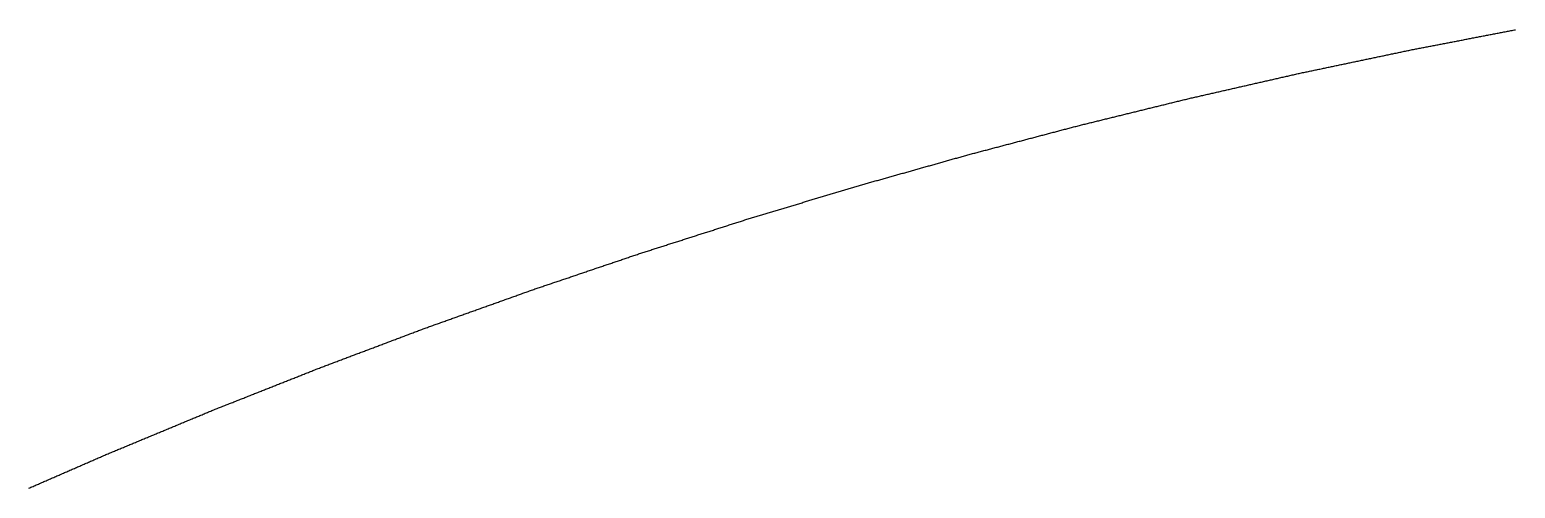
# Model space of a CAD drawing. Extents: x 1 to 322, y 1 to 270.
# Drawn here: x 135.96 to 148.91, y 15.8 to 19.8 of the extents above; entities that cross this region are included whole.
import ezdxf

# ---------------------------------------------------------------- set-up
doc = ezdxf.new("R2010")
doc.units = 0
doc.layers.get('0').update_dxf_attribs({"linetype": 'CONTINUOUS'})

msp = doc.modelspace()

# ---------------------------------------------------------------- linework, layer by layer
msp.add_polyline3d([(135.948, 15.8009, 0), (135.957, 15.805, 0), (135.967, 15.8092, 0), (135.976, 15.8133, 0), (135.986, 15.8174, 0), (135.995, 15.8215, 0), (136.005, 15.8257, 0), (136.014, 15.8298, 0), (136.024, 15.8339, 0), (136.033, 15.838, 0), (136.043, 15.8422, 0), (136.052, 15.8463, 0), (136.062, 15.8504, 0), (136.071, 15.8545, 0), (136.081, 15.8587, 0), (136.09, 15.8628, 0), (136.1, 15.8669, 0), (136.109, 15.871, 0), (136.119, 15.8752, 0), (136.128, 15.8793, 0), (136.138, 15.8834, 0), (136.147, 15.8875, 0), (136.156, 15.8917, 0), (136.166, 15.8958, 0), (136.175, 15.8999, 0), (136.185, 15.904, 0), (136.194, 15.9081, 0), (136.204, 15.9123, 0), (136.213, 15.9164, 0), (136.223, 15.9205, 0), (136.232, 15.9246, 0), (136.242, 15.9288, 0), (136.251, 15.9329, 0), (136.261, 15.937, 0), (136.27, 15.9411, 0), (136.28, 15.9453, 0), (136.289, 15.9494, 0), (136.299, 15.9535, 0), (136.308, 15.9576, 0), (136.318, 15.9618, 0), (136.327, 15.9659, 0), (136.337, 15.97, 0), (136.346, 15.9741, 0), (136.355, 15.9783, 0), (136.365, 15.9824, 0), (136.374, 15.9865, 0), (136.384, 15.9906, 0), (136.393, 15.9948, 0), (136.403, 15.9989, 0), (136.412, 16.003, 0), (136.422, 16.0071, 0), (136.431, 16.0113, 0), (136.441, 16.0154, 0), (136.45, 16.0195, 0), (136.46, 16.0236, 0), (136.469, 16.0278, 0), (136.479, 16.0319, 0), (136.488, 16.036, 0), (136.498, 16.0401, 0), (136.507, 16.0442, 0), (136.517, 16.0484, 0), (136.526, 16.0525, 0), (136.536, 16.0566, 0), (136.545, 16.0607, 0), (136.554, 16.0649, 0), (136.564, 16.069, 0), (136.573, 16.0731, 0), (136.583, 16.0772, 0), (136.592, 16.0814, 0), (136.602, 16.0855, 0), (136.611, 16.0896, 0), (136.621, 16.0937, 0), (136.63, 16.0978, 0), (136.64, 16.1017, 0), (136.649, 16.1057, 0), (136.659, 16.1096, 0), (136.668, 16.1136, 0), (136.678, 16.1175, 0), (136.687, 16.1215, 0), (136.697, 16.1255, 0), (136.706, 16.1294, 0), (136.716, 16.1334, 0), (136.726, 16.1373, 0), (136.735, 16.1413, 0), (136.745, 16.1452, 0), (136.754, 16.1492, 0), (136.764, 16.1531, 0), (136.773, 16.1571, 0), (136.783, 16.161, 0), (136.792, 16.165, 0), (136.802, 16.169, 0), (136.811, 16.1729, 0), (136.821, 16.1769, 0), (136.83, 16.1808, 0), (136.84, 16.1848, 0), (136.849, 16.1887, 0), (136.859, 16.1927, 0), (136.868, 16.1966, 0), (136.878, 16.2006, 0), (136.887, 16.2045, 0), (136.897, 16.2085, 0), (136.906, 16.2125, 0), (136.916, 16.2164, 0), (136.925, 16.2204, 0), (136.935, 16.2243, 0), (136.944, 16.2283, 0), (136.954, 16.2322, 0), (136.964, 16.2362, 0), (136.973, 16.2401, 0), (136.983, 16.2441, 0), (136.992, 16.248, 0), (137.002, 16.252, 0), (137.011, 16.256, 0), (137.021, 16.2599, 0), (137.03, 16.2639, 0), (137.04, 16.2678, 0), (137.049, 16.2718, 0), (137.059, 16.2757, 0), (137.068, 16.2797, 0), (137.078, 16.2836, 0), (137.087, 16.2876, 0), (137.097, 16.2915, 0), (137.106, 16.2955, 0), (137.116, 16.2995, 0), (137.125, 16.3034, 0), (137.135, 16.3074, 0), (137.144, 16.3113, 0), (137.154, 16.3153, 0), (137.163, 16.3192, 0), (137.173, 16.3232, 0), (137.183, 16.3271, 0), (137.192, 16.3311, 0), (137.202, 16.335, 0), (137.211, 16.339, 0), (137.221, 16.343, 0), (137.23, 16.3469, 0), (137.24, 16.3509, 0), (137.249, 16.3548, 0), (137.259, 16.3588, 0), (137.268, 16.3627, 0), (137.278, 16.3667, 0), (137.287, 16.3706, 0), (137.297, 16.3746, 0), (137.306, 16.3785, 0), (137.316, 16.3825, 0), (137.325, 16.3864, 0), (137.335, 16.3904, 0), (137.344, 16.3944, 0), (137.354, 16.3983, 0), (137.363, 16.4023, 0), (137.373, 16.4062, 0), (137.382, 16.4102, 0), (137.392, 16.4141, 0), (137.401, 16.4181, 0), (137.411, 16.422, 0), (137.421, 16.426, 0), (137.43, 16.4299, 0), (137.44, 16.4339, 0), (137.449, 16.4379, 0), (137.459, 16.4418, 0), (137.468, 16.4458, 0), (137.478, 16.4497, 0), (137.487, 16.4537, 0), (137.497, 16.4576, 0), (137.506, 16.4616, 0), (137.516, 16.4655, 0), (137.525, 16.4695, 0), (137.535, 16.4734, 0), (137.544, 16.4774, 0), (137.554, 16.4813, 0), (137.563, 16.485, 0), (137.573, 16.4888, 0), (137.583, 16.4926, 0), (137.592, 16.4964, 0), (137.602, 16.5002, 0), (137.611, 16.504, 0), (137.621, 16.5078, 0), (137.63, 16.5115, 0), (137.64, 16.5153, 0), (137.649, 16.5191, 0), (137.659, 16.5229, 0), (137.669, 16.5267, 0), (137.678, 16.5305, 0), (137.688, 16.5343, 0), (137.697, 16.538, 0), (137.707, 16.5418, 0), (137.716, 16.5456, 0), (137.726, 16.5494, 0), (137.736, 16.5532, 0), (137.745, 16.557, 0), (137.755, 16.5608, 0), (137.764, 16.5645, 0), (137.774, 16.5683, 0), (137.783, 16.5721, 0), (137.793, 16.5759, 0), (137.803, 16.5797, 0), (137.812, 16.5835, 0), (137.822, 16.5872, 0), (137.831, 16.591, 0), (137.841, 16.5948, 0), (137.85, 16.5986, 0), (137.86, 16.6024, 0), (137.87, 16.6062, 0), (137.879, 16.61, 0), (137.889, 16.6137, 0), (137.898, 16.6175, 0), (137.908, 16.6213, 0), (137.917, 16.6251, 0), (137.927, 16.6289, 0), (137.936, 16.6327, 0), (137.946, 16.6365, 0), (137.956, 16.6402, 0), (137.965, 16.644, 0), (137.975, 16.6478, 0), (137.984, 16.6516, 0), (137.994, 16.6554, 0), (138.003, 16.6592, 0), (138.013, 16.663, 0), (138.023, 16.6667, 0), (138.032, 16.6705, 0), (138.042, 16.6743, 0), (138.051, 16.6781, 0), (138.061, 16.6819, 0), (138.07, 16.6857, 0), (138.08, 16.6894, 0), (138.09, 16.6932, 0), (138.099, 16.697, 0), (138.109, 16.7008, 0), (138.118, 16.7046, 0), (138.128, 16.7084, 0), (138.137, 16.7122, 0), (138.147, 16.7159, 0), (138.156, 16.7197, 0), (138.166, 16.7235, 0), (138.176, 16.7273, 0), (138.185, 16.7311, 0), (138.195, 16.7349, 0), (138.204, 16.7387, 0), (138.214, 16.7424, 0), (138.223, 16.7462, 0), (138.233, 16.75, 0), (138.243, 16.7538, 0), (138.252, 16.7576, 0), (138.262, 16.7614, 0), (138.271, 16.7652, 0), (138.281, 16.7689, 0), (138.29, 16.7727, 0), (138.3, 16.7765, 0), (138.31, 16.7803, 0), (138.319, 16.7841, 0), (138.329, 16.7879, 0), (138.338, 16.7917, 0), (138.348, 16.7954, 0), (138.357, 16.7992, 0), (138.367, 16.803, 0), (138.376, 16.8068, 0), (138.386, 16.8106, 0), (138.396, 16.8144, 0), (138.405, 16.8181, 0), (138.415, 16.8219, 0), (138.424, 16.8257, 0), (138.434, 16.8295, 0), (138.443, 16.8333, 0), (138.453, 16.8371, 0), (138.463, 16.8409, 0), (138.472, 16.8446, 0), (138.482, 16.8483, 0), (138.491, 16.8519, 0), (138.501, 16.8556, 0), (138.511, 16.8592, 0), (138.52, 16.8628, 0), (138.53, 16.8664, 0), (138.539, 16.87, 0), (138.549, 16.8736, 0), (138.559, 16.8773, 0), (138.568, 16.8809, 0), (138.578, 16.8845, 0), (138.587, 16.8881, 0), (138.597, 16.8917, 0), (138.607, 16.8953, 0), (138.616, 16.899, 0), (138.626, 16.9026, 0), (138.636, 16.9062, 0), (138.645, 16.9098, 0), (138.655, 16.9134, 0), (138.664, 16.917, 0), (138.674, 16.9207, 0), (138.684, 16.9243, 0), (138.693, 16.9279, 0), (138.703, 16.9315, 0), (138.712, 16.9351, 0), (138.722, 16.9387, 0), (138.732, 16.9424, 0), (138.741, 16.946, 0), (138.751, 16.9496, 0), (138.76, 16.9532, 0), (138.77, 16.9568, 0), (138.78, 16.9604, 0), (138.789, 16.9641, 0), (138.799, 16.9677, 0), (138.809, 16.9713, 0), (138.818, 16.9749, 0), (138.828, 16.9785, 0), (138.837, 16.9821, 0), (138.847, 16.9858, 0), (138.857, 16.9894, 0), (138.866, 16.993, 0), (138.876, 16.9966, 0), (138.885, 17.0002, 0), (138.895, 17.0038, 0), (138.905, 17.0075, 0), (138.914, 17.0111, 0), (138.924, 17.0147, 0), (138.933, 17.0183, 0), (138.943, 17.0219, 0), (138.953, 17.0255, 0), (138.962, 17.0292, 0), (138.972, 17.0328, 0), (138.982, 17.0364, 0), (138.991, 17.04, 0), (139.001, 17.0436, 0), (139.01, 17.0472, 0), (139.02, 17.0508, 0), (139.03, 17.0545, 0), (139.039, 17.0581, 0), (139.049, 17.0617, 0), (139.058, 17.0653, 0), (139.068, 17.0689, 0), (139.078, 17.0725, 0), (139.087, 17.0762, 0), (139.097, 17.0798, 0), (139.106, 17.0834, 0), (139.116, 17.087, 0), (139.126, 17.0906, 0), (139.135, 17.0942, 0), (139.145, 17.0979, 0), (139.155, 17.1015, 0), (139.164, 17.1051, 0), (139.174, 17.1087, 0), (139.183, 17.1123, 0), (139.193, 17.1159, 0), (139.203, 17.1196, 0), (139.212, 17.1232, 0), (139.222, 17.1268, 0), (139.231, 17.1304, 0), (139.241, 17.134, 0), (139.251, 17.1376, 0), (139.26, 17.1413, 0), (139.27, 17.1449, 0), (139.279, 17.1485, 0), (139.289, 17.1521, 0), (139.299, 17.1557, 0), (139.308, 17.1593, 0), (139.318, 17.163, 0), (139.328, 17.1666, 0), (139.337, 17.1702, 0), (139.347, 17.1738, 0), (139.356, 17.1774, 0), (139.366, 17.181, 0), (139.376, 17.1847, 0), (139.385, 17.1883, 0), (139.395, 17.1919, 0), (139.404, 17.1955, 0), (139.414, 17.199, 0), (139.424, 17.2025, 0), (139.433, 17.2059, 0), (139.443, 17.2094, 0), (139.453, 17.2128, 0), (139.462, 17.2163, 0), (139.472, 17.2197, 0), (139.482, 17.2232, 0), (139.491, 17.2266, 0), (139.501, 17.2301, 0), (139.511, 17.2335, 0), (139.52, 17.2369, 0), (139.53, 17.2404, 0), (139.54, 17.2438, 0), (139.549, 17.2473, 0), (139.559, 17.2507, 0), (139.569, 17.2542, 0), (139.578, 17.2576, 0), (139.588, 17.2611, 0), (139.598, 17.2645, 0), (139.607, 17.268, 0), (139.617, 17.2714, 0), (139.627, 17.2749, 0), (139.636, 17.2783, 0), (139.646, 17.2818, 0), (139.656, 17.2852, 0), (139.665, 17.2887, 0), (139.675, 17.2921, 0), (139.684, 17.2956, 0), (139.694, 17.299, 0), (139.704, 17.3025, 0), (139.713, 17.3059, 0), (139.723, 17.3094, 0), (139.733, 17.3128, 0), (139.742, 17.3163, 0), (139.752, 17.3197, 0), (139.762, 17.3232, 0), (139.771, 17.3266, 0), (139.781, 17.33, 0), (139.791, 17.3335, 0), (139.8, 17.3369, 0), (139.81, 17.3404, 0), (139.82, 17.3438, 0), (139.829, 17.3473, 0), (139.839, 17.3507, 0), (139.849, 17.3542, 0), (139.858, 17.3576, 0), (139.868, 17.3611, 0), (139.878, 17.3645, 0), (139.887, 17.368, 0), (139.897, 17.3714, 0), (139.907, 17.3749, 0), (139.916, 17.3783, 0), (139.926, 17.3818, 0), (139.936, 17.3852, 0), (139.945, 17.3887, 0), (139.955, 17.3921, 0), (139.965, 17.3956, 0), (139.974, 17.399, 0), (139.984, 17.4025, 0), (139.994, 17.4059, 0), (140.003, 17.4094, 0), (140.013, 17.4128, 0), (140.023, 17.4162, 0), (140.032, 17.4197, 0), (140.042, 17.4231, 0), (140.051, 17.4266, 0), (140.061, 17.43, 0), (140.071, 17.4335, 0), (140.08, 17.4369, 0), (140.09, 17.4404, 0), (140.1, 17.4438, 0), (140.109, 17.4473, 0), (140.119, 17.4507, 0), (140.129, 17.4542, 0), (140.138, 17.4576, 0), (140.148, 17.4611, 0), (140.158, 17.4645, 0), (140.167, 17.468, 0), (140.177, 17.4714, 0), (140.187, 17.4749, 0), (140.196, 17.4783, 0), (140.206, 17.4818, 0), (140.216, 17.4852, 0), (140.225, 17.4887, 0), (140.235, 17.4921, 0), (140.245, 17.4956, 0), (140.254, 17.499, 0), (140.264, 17.5025, 0), (140.274, 17.5059, 0), (140.283, 17.5093, 0), (140.293, 17.5128, 0), (140.303, 17.5162, 0), (140.312, 17.5197, 0), (140.322, 17.5231, 0), (140.332, 17.5266, 0), (140.341, 17.53, 0), (140.351, 17.5334, 0), (140.361, 17.5367, 0), (140.37, 17.5399, 0), (140.38, 17.5432, 0), (140.39, 17.5465, 0), (140.399, 17.5498, 0), (140.409, 17.5531, 0), (140.419, 17.5563, 0), (140.429, 17.5596, 0), (140.438, 17.5629, 0), (140.448, 17.5662, 0), (140.458, 17.5695, 0), (140.467, 17.5727, 0), (140.477, 17.576, 0), (140.487, 17.5793, 0), (140.497, 17.5826, 0), (140.506, 17.5859, 0), (140.516, 17.5891, 0), (140.526, 17.5924, 0), (140.535, 17.5957, 0), (140.545, 17.599, 0), (140.555, 17.6023, 0), (140.564, 17.6055, 0), (140.574, 17.6088, 0), (140.584, 17.6121, 0), (140.594, 17.6154, 0), (140.603, 17.6187, 0), (140.613, 17.6219, 0), (140.623, 17.6252, 0), (140.632, 17.6285, 0), (140.642, 17.6318, 0), (140.652, 17.6351, 0), (140.661, 17.6383, 0), (140.671, 17.6416, 0), (140.681, 17.6449, 0), (140.691, 17.6482, 0), (140.7, 17.6515, 0), (140.71, 17.6547, 0), (140.72, 17.658, 0), (140.729, 17.6613, 0), (140.739, 17.6646, 0), (140.749, 17.6679, 0), (140.759, 17.6711, 0), (140.768, 17.6744, 0), (140.778, 17.6777, 0), (140.788, 17.681, 0), (140.797, 17.6843, 0), (140.807, 17.6875, 0), (140.817, 17.6908, 0), (140.826, 17.6941, 0), (140.836, 17.6974, 0), (140.846, 17.7007, 0), (140.856, 17.7039, 0), (140.865, 17.7072, 0), (140.875, 17.7105, 0), (140.885, 17.7138, 0), (140.894, 17.7171, 0), (140.904, 17.7203, 0), (140.914, 17.7236, 0), (140.924, 17.7269, 0), (140.933, 17.7302, 0), (140.943, 17.7335, 0), (140.953, 17.7367, 0), (140.962, 17.74, 0), (140.972, 17.7433, 0), (140.982, 17.7466, 0), (140.991, 17.7499, 0), (141.001, 17.7531, 0), (141.011, 17.7564, 0), (141.021, 17.7597, 0), (141.03, 17.763, 0), (141.04, 17.7663, 0), (141.05, 17.7695, 0), (141.059, 17.7728, 0), (141.069, 17.7761, 0), (141.079, 17.7794, 0), (141.089, 17.7827, 0), (141.098, 17.7859, 0), (141.108, 17.7892, 0), (141.118, 17.7925, 0), (141.127, 17.7958, 0), (141.137, 17.7991, 0), (141.147, 17.8023, 0), (141.156, 17.8056, 0), (141.166, 17.8089, 0), (141.176, 17.8122, 0), (141.186, 17.8155, 0), (141.195, 17.8187, 0), (141.205, 17.822, 0), (141.215, 17.8253, 0), (141.224, 17.8286, 0), (141.234, 17.8319, 0), (141.244, 17.8351, 0), (141.254, 17.8384, 0), (141.263, 17.8417, 0), (141.273, 17.845, 0), (141.283, 17.8483, 0), (141.292, 17.8514, 0), (141.302, 17.8545, 0), (141.312, 17.8577, 0), (141.322, 17.8608, 0), (141.331, 17.8639, 0), (141.341, 17.867, 0), (141.351, 17.8701, 0), (141.361, 17.8732, 0), (141.37, 17.8763, 0), (141.38, 17.8794, 0), (141.39, 17.8826, 0), (141.4, 17.8857, 0), (141.409, 17.8888, 0), (141.419, 17.8919, 0), (141.429, 17.895, 0), (141.439, 17.8981, 0), (141.448, 17.9012, 0), (141.458, 17.9043, 0), (141.468, 17.9075, 0), (141.478, 17.9106, 0), (141.487, 17.9137, 0), (141.497, 17.9168, 0), (141.507, 17.9199, 0), (141.517, 17.923, 0), (141.526, 17.9261, 0), (141.536, 17.9292, 0), (141.546, 17.9324, 0), (141.556, 17.9355, 0), (141.565, 17.9386, 0), (141.575, 17.9417, 0), (141.585, 17.9448, 0), (141.595, 17.9479, 0), (141.605, 17.951, 0), (141.614, 17.9541, 0), (141.624, 17.9573, 0), (141.634, 17.9604, 0), (141.644, 17.9635, 0), (141.653, 17.9666, 0), (141.663, 17.9697, 0), (141.673, 17.9728, 0), (141.683, 17.9759, 0), (141.692, 17.979, 0), (141.702, 17.9822, 0), (141.712, 17.9853, 0), (141.722, 17.9884, 0), (141.731, 17.9915, 0), (141.741, 17.9946, 0), (141.751, 17.9977, 0), (141.761, 18.0008, 0), (141.77, 18.0039, 0), (141.78, 18.0071, 0), (141.79, 18.0102, 0), (141.8, 18.0133, 0), (141.809, 18.0164, 0), (141.819, 18.0195, 0), (141.829, 18.0226, 0), (141.839, 18.0257, 0), (141.848, 18.0288, 0), (141.858, 18.032, 0), (141.868, 18.0351, 0), (141.878, 18.0382, 0), (141.887, 18.0413, 0), (141.897, 18.0444, 0), (141.907, 18.0475, 0), (141.917, 18.0506, 0), (141.926, 18.0537, 0), (141.936, 18.0569, 0), (141.946, 18.06, 0), (141.956, 18.0631, 0), (141.965, 18.0662, 0), (141.975, 18.0693, 0), (141.985, 18.0724, 0), (141.995, 18.0755, 0), (142.004, 18.0786, 0), (142.014, 18.0818, 0), (142.024, 18.0849, 0), (142.034, 18.088, 0), (142.043, 18.0911, 0), (142.053, 18.0942, 0), (142.063, 18.0973, 0), (142.073, 18.1004, 0), (142.082, 18.1035, 0), (142.092, 18.1067, 0), (142.102, 18.1098, 0), (142.112, 18.1129, 0), (142.121, 18.116, 0), (142.131, 18.1191, 0), (142.141, 18.1222, 0), (142.151, 18.1253, 0), (142.16, 18.1284, 0), (142.17, 18.1316, 0), (142.18, 18.1347, 0), (142.19, 18.1378, 0), (142.199, 18.1409, 0), (142.209, 18.144, 0), (142.219, 18.1471, 0), (142.229, 18.1502, 0), (142.239, 18.1532, 0), (142.248, 18.1562, 0), (142.258, 18.1591, 0), (142.268, 18.1621, 0), (142.278, 18.165, 0), (142.288, 18.168, 0), (142.297, 18.1709, 0), (142.307, 18.1738, 0), (142.317, 18.1768, 0), (142.327, 18.1797, 0), (142.337, 18.1827, 0), (142.346, 18.1856, 0), (142.356, 18.1886, 0), (142.366, 18.1915, 0), (142.376, 18.1945, 0), (142.386, 18.1974, 0), (142.395, 18.2004, 0), (142.405, 18.2033, 0), (142.415, 18.2062, 0), (142.425, 18.2092, 0), (142.435, 18.2121, 0), (142.444, 18.2151, 0), (142.454, 18.218, 0), (142.464, 18.221, 0), (142.474, 18.2239, 0), (142.484, 18.2269, 0), (142.493, 18.2298, 0), (142.503, 18.2328, 0), (142.513, 18.2357, 0), (142.523, 18.2386, 0), (142.533, 18.2416, 0), (142.542, 18.2445, 0), (142.552, 18.2475, 0), (142.562, 18.2504, 0), (142.572, 18.2534, 0), (142.582, 18.2563, 0), (142.591, 18.2593, 0), (142.601, 18.2622, 0), (142.611, 18.2651, 0), (142.621, 18.2681, 0), (142.631, 18.271, 0), (142.64, 18.274, 0), (142.65, 18.2769, 0), (142.66, 18.2799, 0), (142.67, 18.2828, 0), (142.68, 18.2858, 0), (142.689, 18.2887, 0), (142.699, 18.2917, 0), (142.709, 18.2946, 0), (142.719, 18.2975, 0), (142.729, 18.3005, 0), (142.738, 18.3034, 0), (142.748, 18.3064, 0), (142.758, 18.3093, 0), (142.768, 18.3123, 0), (142.778, 18.3152, 0), (142.787, 18.3182, 0), (142.797, 18.3211, 0), (142.807, 18.3241, 0), (142.817, 18.327, 0), (142.827, 18.3299, 0), (142.836, 18.3329, 0), (142.846, 18.3358, 0), (142.856, 18.3388, 0), (142.866, 18.3417, 0), (142.876, 18.3447, 0), (142.886, 18.3476, 0), (142.895, 18.3506, 0), (142.905, 18.3535, 0), (142.915, 18.3565, 0), (142.925, 18.3594, 0), (142.935, 18.3623, 0), (142.944, 18.3653, 0), (142.954, 18.3682, 0), (142.964, 18.3712, 0), (142.974, 18.3741, 0), (142.984, 18.3771, 0), (142.993, 18.38, 0), (143.003, 18.383, 0), (143.013, 18.3859, 0), (143.023, 18.3889, 0), (143.033, 18.3918, 0), (143.042, 18.3947, 0), (143.052, 18.3977, 0), (143.062, 18.4006, 0), (143.072, 18.4036, 0), (143.082, 18.4065, 0), (143.091, 18.4095, 0), (143.101, 18.4124, 0), (143.111, 18.4154, 0), (143.121, 18.4183, 0), (143.131, 18.4212, 0), (143.14, 18.4242, 0), (143.15, 18.4271, 0), (143.16, 18.4301, 0), (143.17, 18.433, 0), (143.18, 18.436, 0), (143.189, 18.4388, 0), (143.199, 18.4416, 0), (143.209, 18.4443, 0), (143.219, 18.4471, 0), (143.229, 18.4499, 0), (143.239, 18.4527, 0), (143.249, 18.4555, 0), (143.258, 18.4582, 0), (143.268, 18.461, 0), (143.278, 18.4638, 0), (143.288, 18.4666, 0), (143.298, 18.4694, 0), (143.308, 18.4721, 0), (143.318, 18.4749, 0), (143.327, 18.4777, 0), (143.337, 18.4805, 0), (143.347, 18.4832, 0), (143.357, 18.486, 0), (143.367, 18.4888, 0), (143.377, 18.4916, 0), (143.386, 18.4944, 0), (143.396, 18.4971, 0), (143.406, 18.4999, 0), (143.416, 18.5027, 0), (143.426, 18.5055, 0), (143.436, 18.5082, 0), (143.446, 18.511, 0), (143.455, 18.5138, 0), (143.465, 18.5166, 0), (143.475, 18.5194, 0), (143.485, 18.5221, 0), (143.495, 18.5249, 0), (143.505, 18.5277, 0), (143.515, 18.5305, 0), (143.524, 18.5333, 0), (143.534, 18.536, 0), (143.544, 18.5388, 0), (143.554, 18.5416, 0), (143.564, 18.5444, 0), (143.574, 18.5471, 0), (143.584, 18.5499, 0), (143.593, 18.5527, 0), (143.603, 18.5555, 0), (143.613, 18.5583, 0), (143.623, 18.561, 0), (143.633, 18.5638, 0), (143.643, 18.5666, 0), (143.653, 18.5694, 0), (143.662, 18.5721, 0), (143.672, 18.5749, 0), (143.682, 18.5777, 0), (143.692, 18.5805, 0), (143.702, 18.5833, 0), (143.712, 18.586, 0), (143.721, 18.5888, 0), (143.731, 18.5916, 0), (143.741, 18.5944, 0), (143.751, 18.5972, 0), (143.761, 18.5999, 0), (143.771, 18.6027, 0), (143.781, 18.6055, 0), (143.79, 18.6083, 0), (143.8, 18.611, 0), (143.81, 18.6138, 0), (143.82, 18.6166, 0), (143.83, 18.6194, 0), (143.84, 18.6222, 0), (143.85, 18.6249, 0), (143.859, 18.6277, 0), (143.869, 18.6305, 0), (143.879, 18.6333, 0), (143.889, 18.636, 0), (143.899, 18.6388, 0), (143.909, 18.6416, 0), (143.919, 18.6444, 0), (143.928, 18.6472, 0), (143.938, 18.6499, 0), (143.948, 18.6527, 0), (143.958, 18.6555, 0), (143.968, 18.6583, 0), (143.978, 18.6611, 0), (143.988, 18.6638, 0), (143.997, 18.6666, 0), (144.007, 18.6694, 0), (144.017, 18.6722, 0), (144.027, 18.6749, 0), (144.037, 18.6777, 0), (144.047, 18.6805, 0), (144.056, 18.6833, 0), (144.066, 18.6861, 0), (144.076, 18.6888, 0), (144.086, 18.6916, 0), (144.096, 18.6944, 0), (144.106, 18.6972, 0), (144.116, 18.7, 0), (144.125, 18.7027, 0), (144.135, 18.7055, 0), (144.145, 18.7082, 0), (144.155, 18.7108, 0), (144.165, 18.7134, 0), (144.175, 18.716, 0), (144.185, 18.7186, 0), (144.195, 18.7212, 0), (144.205, 18.7238, 0), (144.215, 18.7264, 0), (144.224, 18.729, 0), (144.234, 18.7317, 0), (144.244, 18.7343, 0), (144.254, 18.7369, 0), (144.264, 18.7395, 0), (144.274, 18.7421, 0), (144.284, 18.7447, 0), (144.294, 18.7473, 0), (144.304, 18.7499, 0), (144.314, 18.7525, 0), (144.323, 18.7552, 0), (144.333, 18.7578, 0), (144.343, 18.7604, 0), (144.353, 18.763, 0), (144.363, 18.7656, 0), (144.373, 18.7682, 0), (144.383, 18.7708, 0), (144.393, 18.7734, 0), (144.403, 18.776, 0), (144.413, 18.7787, 0), (144.422, 18.7813, 0), (144.432, 18.7839, 0), (144.442, 18.7865, 0), (144.452, 18.7891, 0), (144.462, 18.7917, 0), (144.472, 18.7943, 0), (144.482, 18.7969, 0), (144.492, 18.7996, 0), (144.502, 18.8022, 0), (144.512, 18.8048, 0), (144.522, 18.8074, 0), (144.531, 18.81, 0), (144.541, 18.8126, 0), (144.551, 18.8152, 0), (144.561, 18.8178, 0), (144.571, 18.8204, 0), (144.581, 18.8231, 0), (144.591, 18.8257, 0), (144.601, 18.8283, 0), (144.611, 18.8309, 0), (144.621, 18.8335, 0), (144.63, 18.8361, 0), (144.64, 18.8387, 0), (144.65, 18.8413, 0), (144.66, 18.8439, 0), (144.67, 18.8466, 0), (144.68, 18.8492, 0), (144.69, 18.8518, 0), (144.7, 18.8544, 0), (144.71, 18.857, 0), (144.72, 18.8596, 0), (144.729, 18.8622, 0), (144.739, 18.8648, 0), (144.749, 18.8675, 0), (144.759, 18.8701, 0), (144.769, 18.8727, 0), (144.779, 18.8753, 0), (144.789, 18.8779, 0), (144.799, 18.8805, 0), (144.809, 18.8831, 0), (144.819, 18.8857, 0), (144.829, 18.8883, 0), (144.838, 18.891, 0), (144.848, 18.8936, 0), (144.858, 18.8962, 0), (144.868, 18.8988, 0), (144.878, 18.9014, 0), (144.888, 18.904, 0), (144.898, 18.9066, 0), (144.908, 18.9092, 0), (144.918, 18.9118, 0), (144.928, 18.9145, 0), (144.937, 18.9171, 0), (144.947, 18.9197, 0), (144.957, 18.9223, 0), (144.967, 18.9249, 0), (144.977, 18.9275, 0), (144.987, 18.9301, 0), (144.997, 18.9327, 0), (145.007, 18.9354, 0), (145.017, 18.938, 0), (145.027, 18.9406, 0), (145.037, 18.9432, 0), (145.046, 18.9458, 0), (145.056, 18.9484, 0), (145.066, 18.951, 0), (145.076, 18.9536, 0), (145.086, 18.9562, 0), (145.096, 18.9589, 0), (145.106, 18.9613, 0), (145.116, 18.9638, 0), (145.126, 18.9662, 0), (145.136, 18.9687, 0), (145.146, 18.9711, 0), (145.156, 18.9736, 0), (145.166, 18.976, 0), (145.176, 18.9784, 0), (145.186, 18.9809, 0), (145.195, 18.9833, 0), (145.205, 18.9858, 0), (145.215, 18.9882, 0), (145.225, 18.9907, 0), (145.235, 18.9931, 0), (145.245, 18.9956, 0), (145.255, 18.998, 0), (145.265, 19.0004, 0), (145.275, 19.0029, 0), (145.285, 19.0053, 0), (145.295, 19.0078, 0), (145.305, 19.0102, 0), (145.315, 19.0127, 0), (145.325, 19.0151, 0), (145.335, 19.0176, 0), (145.345, 19.02, 0), (145.355, 19.0224, 0), (145.365, 19.0249, 0), (145.375, 19.0273, 0), (145.385, 19.0298, 0), (145.395, 19.0322, 0), (145.405, 19.0347, 0), (145.414, 19.0371, 0), (145.424, 19.0396, 0), (145.434, 19.042, 0), (145.444, 19.0445, 0), (145.454, 19.0469, 0), (145.464, 19.0493, 0), (145.474, 19.0518, 0), (145.484, 19.0542, 0), (145.494, 19.0567, 0), (145.504, 19.0591, 0), (145.514, 19.0616, 0), (145.524, 19.064, 0), (145.534, 19.0665, 0), (145.544, 19.0689, 0), (145.554, 19.0713, 0), (145.564, 19.0738, 0), (145.574, 19.0762, 0), (145.584, 19.0787, 0), (145.594, 19.0811, 0), (145.604, 19.0836, 0), (145.614, 19.086, 0), (145.624, 19.0885, 0), (145.634, 19.0909, 0), (145.643, 19.0934, 0), (145.653, 19.0958, 0), (145.663, 19.0982, 0), (145.673, 19.1007, 0), (145.683, 19.1031, 0), (145.693, 19.1056, 0), (145.703, 19.108, 0), (145.713, 19.1105, 0), (145.723, 19.1129, 0), (145.733, 19.1154, 0), (145.743, 19.1178, 0), (145.753, 19.1202, 0), (145.763, 19.1227, 0), (145.773, 19.1251, 0), (145.783, 19.1276, 0), (145.793, 19.13, 0), (145.803, 19.1325, 0), (145.813, 19.1349, 0), (145.823, 19.1374, 0), (145.833, 19.1398, 0), (145.843, 19.1422, 0), (145.853, 19.1447, 0), (145.862, 19.1471, 0), (145.872, 19.1496, 0), (145.882, 19.152, 0), (145.892, 19.1545, 0), (145.902, 19.1569, 0), (145.912, 19.1594, 0), (145.922, 19.1618, 0), (145.932, 19.1643, 0), (145.942, 19.1667, 0), (145.952, 19.1691, 0), (145.962, 19.1716, 0), (145.972, 19.174, 0), (145.982, 19.1765, 0), (145.992, 19.1789, 0), (146.002, 19.1814, 0), (146.012, 19.1838, 0), (146.022, 19.1863, 0), (146.032, 19.1887, 0), (146.042, 19.1911, 0), (146.052, 19.1936, 0), (146.062, 19.196, 0), (146.072, 19.1983, 0), (146.082, 19.2006, 0), (146.092, 19.2029, 0), (146.102, 19.2052, 0), (146.112, 19.2074, 0), (146.122, 19.2097, 0), (146.132, 19.212, 0), (146.142, 19.2143, 0), (146.152, 19.2166, 0), (146.162, 19.2188, 0), (146.172, 19.2211, 0), (146.182, 19.2234, 0), (146.192, 19.2257, 0), (146.202, 19.228, 0), (146.212, 19.2302, 0), (146.222, 19.2325, 0), (146.232, 19.2348, 0), (146.242, 19.2371, 0), (146.252, 19.2393, 0), (146.262, 19.2416, 0), (146.272, 19.2439, 0), (146.282, 19.2462, 0), (146.292, 19.2485, 0), (146.302, 19.2507, 0), (146.312, 19.253, 0), (146.322, 19.2553, 0), (146.332, 19.2576, 0), (146.342, 19.2599, 0), (146.352, 19.2621, 0), (146.362, 19.2644, 0), (146.372, 19.2667, 0), (146.382, 19.269, 0), (146.392, 19.2712, 0), (146.402, 19.2735, 0), (146.412, 19.2758, 0), (146.422, 19.2781, 0), (146.432, 19.2804, 0), (146.442, 19.2826, 0), (146.452, 19.2849, 0), (146.462, 19.2872, 0), (146.472, 19.2895, 0), (146.482, 19.2917, 0), (146.492, 19.294, 0), (146.502, 19.2963, 0), (146.512, 19.2986, 0), (146.522, 19.3009, 0), (146.532, 19.3031, 0), (146.542, 19.3054, 0), (146.552, 19.3077, 0), (146.562, 19.31, 0), (146.572, 19.3123, 0), (146.582, 19.3145, 0), (146.592, 19.3168, 0), (146.602, 19.3191, 0), (146.612, 19.3214, 0), (146.622, 19.3236, 0), (146.632, 19.3259, 0), (146.642, 19.3282, 0), (146.652, 19.3305, 0), (146.662, 19.3328, 0), (146.672, 19.335, 0), (146.682, 19.3373, 0), (146.692, 19.3396, 0), (146.702, 19.3419, 0), (146.712, 19.3442, 0), (146.722, 19.3464, 0), (146.732, 19.3487, 0), (146.742, 19.351, 0), (146.752, 19.3533, 0), (146.762, 19.3555, 0), (146.772, 19.3578, 0), (146.782, 19.3601, 0), (146.792, 19.3624, 0), (146.802, 19.3647, 0), (146.812, 19.3669, 0), (146.822, 19.3692, 0), (146.832, 19.3715, 0), (146.842, 19.3738, 0), (146.852, 19.3761, 0), (146.862, 19.3783, 0), (146.872, 19.3806, 0), (146.882, 19.3829, 0), (146.892, 19.3852, 0), (146.902, 19.3874, 0), (146.912, 19.3897, 0), (146.922, 19.392, 0), (146.932, 19.3943, 0), (146.942, 19.3966, 0), (146.952, 19.3988, 0), (146.962, 19.4011, 0), (146.972, 19.4034, 0), (146.982, 19.4057, 0), (146.992, 19.4079, 0), (147.002, 19.4102, 0), (147.012, 19.4125, 0), (147.022, 19.4148, 0), (147.032, 19.4171, 0), (147.042, 19.4192, 0), (147.052, 19.4213, 0), (147.063, 19.4234, 0), (147.073, 19.4255, 0), (147.083, 19.4276, 0), (147.093, 19.4297, 0), (147.103, 19.4319, 0), (147.113, 19.434, 0), (147.123, 19.4361, 0), (147.133, 19.4382, 0), (147.143, 19.4403, 0), (147.153, 19.4424, 0), (147.163, 19.4445, 0), (147.173, 19.4466, 0), (147.183, 19.4488, 0), (147.193, 19.4509, 0), (147.203, 19.453, 0), (147.213, 19.4551, 0), (147.224, 19.4572, 0), (147.234, 19.4593, 0), (147.244, 19.4614, 0), (147.254, 19.4635, 0), (147.264, 19.4657, 0), (147.274, 19.4678, 0), (147.284, 19.4699, 0), (147.294, 19.472, 0), (147.304, 19.4741, 0), (147.314, 19.4762, 0), (147.324, 19.4783, 0), (147.334, 19.4804, 0), (147.344, 19.4825, 0), (147.354, 19.4847, 0), (147.364, 19.4868, 0), (147.374, 19.4889, 0), (147.385, 19.491, 0), (147.395, 19.4931, 0), (147.405, 19.4952, 0), (147.415, 19.4973, 0), (147.425, 19.4994, 0), (147.435, 19.5016, 0), (147.445, 19.5037, 0), (147.455, 19.5058, 0), (147.465, 19.5079, 0), (147.475, 19.51, 0), (147.485, 19.5121, 0), (147.495, 19.5142, 0), (147.505, 19.5163, 0), (147.515, 19.5185, 0), (147.525, 19.5206, 0), (147.535, 19.5227, 0), (147.545, 19.5248, 0), (147.556, 19.5269, 0), (147.566, 19.529, 0), (147.576, 19.5311, 0), (147.586, 19.5332, 0), (147.596, 19.5354, 0), (147.606, 19.5375, 0), (147.616, 19.5396, 0), (147.626, 19.5417, 0), (147.636, 19.5438, 0), (147.646, 19.5459, 0), (147.656, 19.548, 0), (147.666, 19.5501, 0), (147.676, 19.5522, 0), (147.686, 19.5544, 0), (147.696, 19.5565, 0), (147.706, 19.5586, 0), (147.717, 19.5607, 0), (147.727, 19.5628, 0), (147.737, 19.5649, 0), (147.747, 19.567, 0), (147.757, 19.5691, 0), (147.767, 19.5713, 0), (147.777, 19.5734, 0), (147.787, 19.5755, 0), (147.797, 19.5776, 0), (147.807, 19.5797, 0), (147.817, 19.5818, 0), (147.827, 19.5839, 0), (147.837, 19.586, 0), (147.847, 19.5882, 0), (147.857, 19.5903, 0), (147.867, 19.5924, 0), (147.878, 19.5945, 0), (147.888, 19.5966, 0), (147.898, 19.5987, 0), (147.908, 19.6008, 0), (147.918, 19.6029, 0), (147.928, 19.605, 0), (147.938, 19.6072, 0), (147.948, 19.6093, 0), (147.958, 19.6114, 0), (147.968, 19.6135, 0), (147.978, 19.6156, 0), (147.988, 19.6177, 0), (147.998, 19.6198, 0), (148.008, 19.6219, 0), (148.018, 19.6239, 0), (148.029, 19.6258, 0), (148.039, 19.6278, 0), (148.049, 19.6297, 0), (148.059, 19.6317, 0), (148.069, 19.6336, 0), (148.079, 19.6356, 0), (148.089, 19.6375, 0), (148.099, 19.6395, 0), (148.109, 19.6414, 0), (148.12, 19.6434, 0), (148.13, 19.6453, 0), (148.14, 19.6472, 0), (148.15, 19.6492, 0), (148.16, 19.6511, 0), (148.17, 19.6531, 0), (148.18, 19.655, 0), (148.19, 19.657, 0), (148.201, 19.6589, 0), (148.211, 19.6609, 0), (148.221, 19.6628, 0), (148.231, 19.6648, 0), (148.241, 19.6667, 0), (148.251, 19.6686, 0), (148.261, 19.6706, 0), (148.271, 19.6725, 0), (148.281, 19.6745, 0), (148.292, 19.6764, 0), (148.302, 19.6784, 0), (148.312, 19.6803, 0), (148.322, 19.6823, 0), (148.332, 19.6842, 0), (148.342, 19.6862, 0), (148.352, 19.6881, 0), (148.362, 19.6901, 0), (148.373, 19.692, 0), (148.383, 19.6939, 0), (148.393, 19.6959, 0), (148.403, 19.6978, 0), (148.413, 19.6998, 0), (148.423, 19.7017, 0), (148.433, 19.7037, 0), (148.443, 19.7056, 0), (148.453, 19.7076, 0), (148.464, 19.7095, 0), (148.474, 19.7115, 0), (148.484, 19.7134, 0), (148.494, 19.7153, 0), (148.504, 19.7173, 0), (148.514, 19.7192, 0), (148.524, 19.7212, 0), (148.534, 19.7231, 0), (148.544, 19.7251, 0), (148.555, 19.727, 0), (148.565, 19.729, 0), (148.575, 19.7309, 0), (148.585, 19.7329, 0), (148.595, 19.7348, 0), (148.605, 19.7367, 0), (148.615, 19.7387, 0), (148.625, 19.7406, 0), (148.636, 19.7426, 0), (148.646, 19.7445, 0), (148.656, 19.7465, 0), (148.666, 19.7484, 0), (148.676, 19.7504, 0), (148.686, 19.7523, 0), (148.696, 19.7543, 0), (148.706, 19.7562, 0), (148.716, 19.7581, 0), (148.727, 19.7601, 0), (148.737, 19.762, 0), (148.747, 19.764, 0), (148.757, 19.7659, 0), (148.767, 19.7679, 0), (148.777, 19.7698, 0), (148.787, 19.7718, 0), (148.797, 19.7737, 0), (148.807, 19.7757, 0), (148.818, 19.7776, 0), (148.828, 19.7796, 0), (148.838, 19.7815, 0), (148.848, 19.7834, 0), (148.858, 19.7854, 0), (148.868, 19.7873, 0), (148.878, 19.7893, 0), (148.888, 19.7912, 0), (148.899, 19.7932, 0), (148.909, 19.7951, 0)])

doc.saveas('drawing.dxf')
